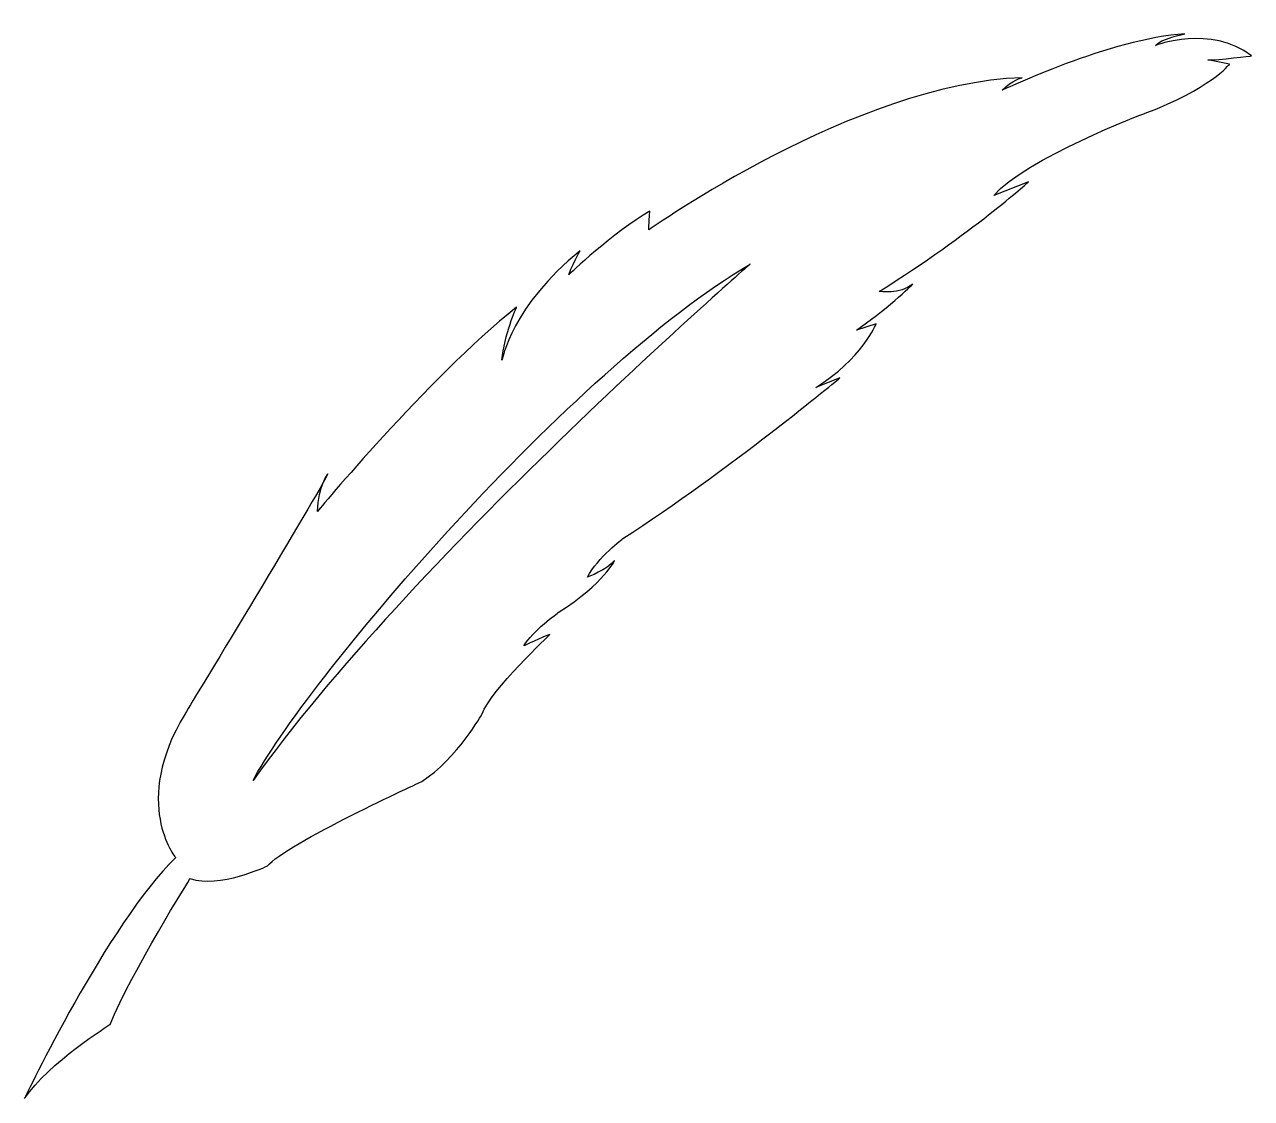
# Model space of a CAD drawing. Header units: centimetres. Extents: x -7.9 to 7.9, y -6.9 to 6.9.
import ezdxf

# ---------------------------------------------------------------- set-up
doc = ezdxf.new("R2010")
doc.units = ezdxf.units.CM
doc.header["$MEASUREMENT"] = 0
doc.layers.add('Camada 1', color=7, linetype='Continuous')

msp = doc.modelspace()

# ---------------------------------------------------------------- linework, layer by layer
at = {"layer": 'Camada 1'}
for points, knots in [([(-7.90263, -6.868), (-7.90263, -6.868), (-6.82985, -4.61515), (-5.95821, -3.77031), (-5.95821, -3.77031), (-5.95821, -3.77031), (-6.53484, -3.07297), (-5.83753, -1.91976), (-5.83753, -1.91976), (-5.83753, -1.91976), (-4.24177, 0.70856), (-4.0004, 1.16449), (-4.0004, 1.16449), (-4.0004, 1.16449), (-4.12108, 1.01698), (-4.13449, 0.6817), (-4.13449, 0.6817), (-4.13449, 0.6817), (-2.72643, 2.38477), (-1.57322, 3.31007), (-1.57322, 3.31007), (-1.57322, 3.31007), (-1.73417, 2.94801), (-1.76097, 2.62612), (-1.76097, 2.62612), (-1.76097, 2.62612), (-1.62688, 3.33684), (-0.75524, 4.03413), (-0.75524, 4.03413), (-0.75524, 4.03413), (-0.82226, 3.92687), (-0.90272, 3.72576), (-0.90272, 3.72576), (-0.90272, 3.72576), (-0.32609, 4.27556), (0.14323, 4.54375), (0.14323, 4.54375), (0.14323, 4.54375), (0.12982, 4.43643), (0.12982, 4.3024), (0.12982, 4.3024), (0.12982, 4.3024), (2.78494, 6.19314), (4.93053, 6.26018), (4.93053, 6.26018), (4.93053, 6.26018), (4.79644, 6.23338), (4.67574, 6.09929), (4.67574, 6.09929), (4.67574, 6.09929), (6.08377, 6.7698), (7.02244, 6.82343), (7.02244, 6.82343), (7.02244, 6.82343), (6.70063, 6.75638), (6.647, 6.67592), (6.647, 6.67592), (6.647, 6.67592), (7.35767, 6.94413), (7.8807, 6.54183), (7.8807, 6.54183), (7.8807, 6.54183), (7.4516, 6.48815), (7.31751, 6.48815), (7.31751, 6.48815), (7.31751, 6.48815), (7.59913, 6.43452), (7.59913, 6.43452), (7.59913, 6.43452), (7.59913, 6.43452), (7.34431, 6.11273), (6.51291, 5.80426), (6.51291, 5.80426), (6.51291, 5.80426), (4.9574, 5.21424), (4.56849, 4.74489), (4.56849, 4.74489), (4.56849, 4.74489), (5.01101, 4.91922), (5.01101, 4.91922), (5.01101, 4.91922), (5.01101, 4.91922), (4.28692, 4.26213), (3.09342, 3.51119), (3.09342, 3.51119), (3.09342, 3.51119), (3.36163, 3.47095), (3.52255, 3.60506), (3.52255, 3.60506), (3.52255, 3.60506), (3.14705, 3.24298), (2.79844, 3.01504), (2.79844, 3.01504), (2.79844, 3.01504), (3.05318, 3.0955), (3.05318, 3.0955), (3.05318, 3.0955), (3.05318, 3.0955), (2.86551, 2.63954), (2.27541, 2.27751), (2.27541, 2.27751), (2.27541, 2.27751), (2.58383, 2.39816), (2.58383, 2.39816), (2.58383, 2.39816), (2.58383, 2.39816), (1.14902, 1.2047), (-0.20535, 0.33303), (-0.20535, 0.33303), (-0.20535, 0.33303), (-0.52719, 0.09173), (-0.66128, -0.16314), (-0.66128, -0.16314), (-0.66128, -0.16314), (-0.40654, -0.06921), (-0.31266, 0.05149), (-0.31266, 0.05149), (-0.31266, 0.05149), (-0.43336, -0.23016), (-1.0368, -0.61899), (-1.0368, -0.61899), (-1.0368, -0.61899), (-1.37208, -0.86037), (-1.47929, -1.04814), (-1.47929, -1.04814), (-1.47929, -1.04814), (-1.23794, -0.92741), (-1.14406, -0.90061), (-1.14406, -0.90061), (-1.14406, -0.90061), (-1.90841, -1.62472), (-2.01568, -1.91979), (-2.01568, -1.91979), (-2.01568, -1.91979), (-2.33757, -2.49642), (-2.79348, -2.79146), (-2.79348, -2.79146), (-2.79348, -2.79146), (-4.55015, -3.59601), (-4.77812, -3.87765), (-4.77812, -3.87765), (-4.77812, -3.87765), (-5.40838, -4.17263), (-5.77044, -4.03854), (-5.77044, -4.03854), (-5.77044, -4.03854), (-6.52138, -5.23202), (-6.803, -5.91589), (-6.803, -5.91589), (-6.80305, -5.91587), (-7.59423, -6.41204), (-7.90263, -6.868)], [0, 0, 0, 0, 0.02564103, 0.02564103, 0.02564103, 0.02564103, 0.05128205, 0.05128205, 0.05128205, 0.05128205, 0.07692308, 0.07692308, 0.07692308, 0.07692308, 0.1025641, 0.1025641, 0.1025641, 0.1025641, 0.12820513, 0.12820513, 0.12820513, 0.12820513, 0.15384615, 0.15384615, 0.15384615, 0.15384615, 0.17948718, 0.17948718, 0.17948718, 0.17948718, 0.20512821, 0.20512821, 0.20512821, 0.20512821, 0.23076923, 0.23076923, 0.23076923, 0.23076923, 0.25641026, 0.25641026, 0.25641026, 0.25641026, 0.28205128, 0.28205128, 0.28205128, 0.28205128, 0.30769231, 0.30769231, 0.30769231, 0.30769231, 0.33333333, 0.33333333, 0.33333333, 0.33333333, 0.35897436, 0.35897436, 0.35897436, 0.35897436, 0.38461538, 0.38461538, 0.38461538, 0.38461538, 0.41025641, 0.41025641, 0.41025641, 0.41025641, 0.43589744, 0.43589744, 0.43589744, 0.43589744, 0.46153846, 0.46153846, 0.46153846, 0.46153846, 0.48717949, 0.48717949, 0.48717949, 0.48717949, 0.51282051, 0.51282051, 0.51282051, 0.51282051, 0.53846154, 0.53846154, 0.53846154, 0.53846154, 0.56410256, 0.56410256, 0.56410256, 0.56410256, 0.58974359, 0.58974359, 0.58974359, 0.58974359, 0.61538462, 0.61538462, 0.61538462, 0.61538462, 0.64102564, 0.64102564, 0.64102564, 0.64102564, 0.66666667, 0.66666667, 0.66666667, 0.66666667, 0.69230769, 0.69230769, 0.69230769, 0.69230769, 0.71794872, 0.71794872, 0.71794872, 0.71794872, 0.74358974, 0.74358974, 0.74358974, 0.74358974, 0.76923077, 0.76923077, 0.76923077, 0.76923077, 0.79487179, 0.79487179, 0.79487179, 0.79487179, 0.82051282, 0.82051282, 0.82051282, 0.82051282, 0.84615385, 0.84615385, 0.84615385, 0.84615385, 0.87179487, 0.87179487, 0.87179487, 0.87179487, 0.8974359, 0.8974359, 0.8974359, 0.8974359, 0.92307692, 0.92307692, 0.92307692, 0.92307692, 0.94871795, 0.94871795, 0.94871795, 0.94871795, 1, 1, 1, 1]), ([(-4.96081, -2.77937), (-2.98503, 0.01937), (1.43224, 3.86323), (1.43224, 3.86323), (1.43224, 3.86323), (-0.8899, 2.49213), (-4.20151, -1.4106), (-4.93641, -2.72833), (-4.93641, -2.72833), (-4.93641, -2.72833), (-4.96081, -2.77937), (-4.96081, -2.77937)], [0, 0, 0, 0, 0.25, 0.25, 0.25, 0.25, 0.5, 0.5, 0.5, 0.5, 1, 1, 1, 1])]:
    msp.add_open_spline(points, degree=3, knots=knots, dxfattribs=at)

doc.saveas('drawing.dxf')
